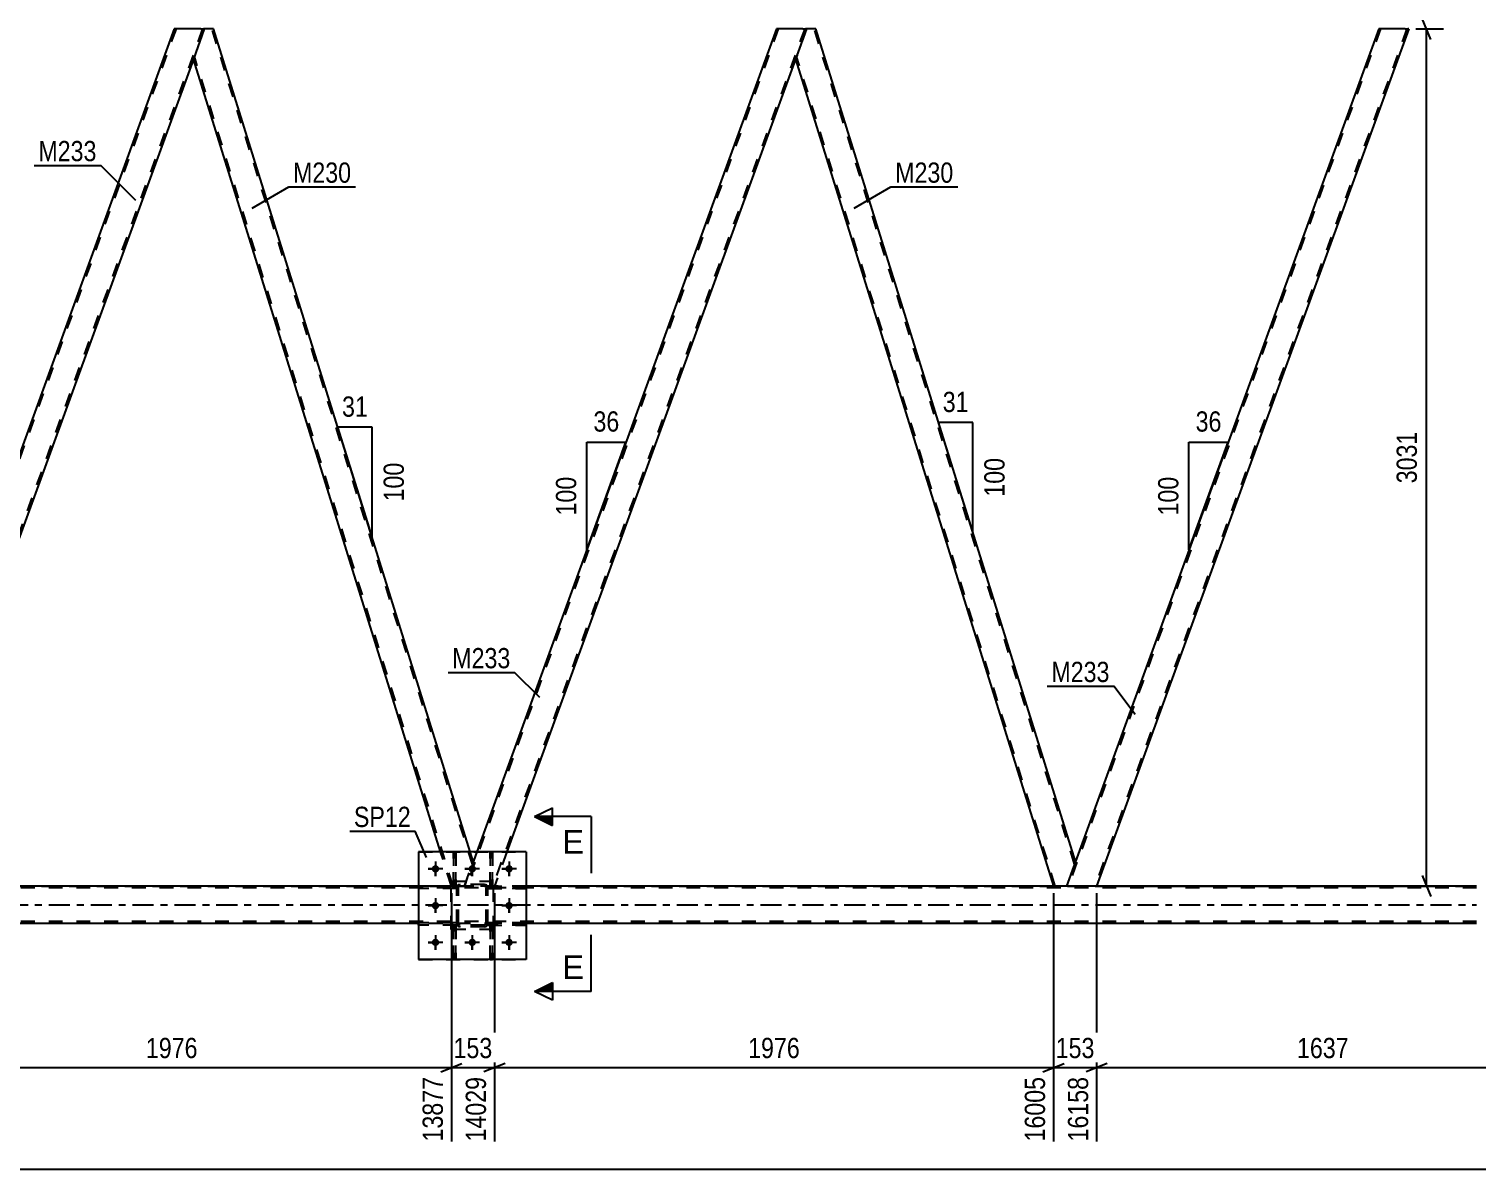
# Model space of a CAD drawing. Header units: millimetres. Extents: x 0 to 841, y 0 to 594.
# Drawn here: x 523.3 to 728, y 282 to 443.3 of the extents above; entities that cross this region are included whole.
import ezdxf

# ---------------------------------------------------------------- set-up
doc = ezdxf.new("R2010")
doc.units = ezdxf.units.MM
doc.linetypes.add('DXK_LINE_DOT2', pattern=[3.9198, 1.9599, -1.9599])
doc.linetypes.add('DXK_LINE_DOT3', pattern=[5.9187, 2.979, -0.9799, 0.9799, -0.9799])
doc.styles.add('Arial', font='ARIAL.TTF', dxfattribs={"height": 0.2})
doc.styles.add('Arial Narrow', font='ARIALN.TTF', dxfattribs={"height": 0.2})

# ---------------------------------------------------------------- blocks, each defined once
blk = doc.blocks.new('Part-404166562-4721 - 4656')
at = {"color": 7, "linetype": 'DXK_LINE_DOT2'}
for p, q in [((588.54, 311.68), (588.54, 316.51)), ((588.54, 316.51), (588.86, 316.51)), ((588.54, 315.91), (588.86, 315.91)), ((588.86, 316.51), (588.86, 311.68)), ((588.86, 311.68), (588.54, 311.68))]:
    blk.add_line(p, q, dxfattribs=at)
blk = doc.blocks.new('Part-404166562-4731 - 4656')
at = {"color": 7, "linetype": 'DXK_LINE_DOT2'}
for p, q in [((583.79, 316.84), (578.39, 316.84)), ((578.39, 316.84), (578.39, 316.52)), ((583.79, 316.52), (578.39, 316.52)), ((583.19, 316.52), (583.19, 316.84)), ((583.79, 316.52), (583.79, 316.84))]:
    blk.add_line(p, q, dxfattribs=at)
blk = doc.blocks.new('Part-404166562-4685 - 4656')
at = {"color": 7, "linetype": 'DXK_LINE_DOT2'}
for p, q in [((583.79, 321.8), (583.82, 321.98)), ((583.82, 321.98), (583.79, 321.8)), ((583.79, 316.76), (583.79, 321.8)), ((584.03, 321.8), (584.05, 321.89)), ((584.03, 316.76), (584.03, 321.8)), ((584.05, 321.89), (584.1, 321.97)), ((584.08, 322.24), (584.27, 322.28)), ((584.27, 322.28), (584.08, 322.24)), ((584.1, 321.97), (584.18, 322.02)), ((584.18, 322.02), (584.27, 322.04)), ((587.71, 322.28), (584.27, 322.28)), ((584.27, 322.04), (587.71, 322.04)), ((587.71, 322.28), (587.89, 322.24)), ((587.89, 322.24), (587.71, 322.28)), ((587.71, 322.04), (587.8, 322.02)), ((587.8, 322.02), (587.88, 321.97)), ((587.88, 321.97), (587.93, 321.89)), ((587.93, 321.89), (587.95, 321.8)), ((587.95, 316.76), (587.95, 321.8)), ((588.15, 321.98), (588.19, 321.8)), ((588.19, 321.8), (588.15, 321.98)), ((588.19, 316.76), (588.19, 321.8)), ((583.82, 316.57), (583.79, 316.76)), ((583.79, 316.76), (583.82, 316.57)), ((584.05, 316.66), (584.03, 316.76)), ((584.1, 316.59), (584.05, 316.66)), ((584.27, 316.28), (584.08, 316.31)), ((584.08, 316.31), (584.27, 316.28)), ((584.18, 316.53), (584.1, 316.59)), ((584.27, 316.52), (584.18, 316.53)), ((587.71, 316.52), (584.27, 316.52)), ((587.71, 316.28), (584.27, 316.28)), ((587.8, 316.53), (587.71, 316.52)), ((587.89, 316.31), (587.71, 316.28)), ((587.71, 316.28), (587.89, 316.31)), ((587.88, 316.59), (587.8, 316.53)), ((587.93, 316.66), (587.88, 316.59)), ((587.95, 316.76), (587.93, 316.66)), ((588.19, 316.76), (588.15, 316.57)), ((588.15, 316.57), (588.19, 316.76))]:
    blk.add_line(p, q, dxfattribs=at)
at = {"color": 7, "linetype": 'DXK_LINE_DOT3'}
blk.add_line((585.99, 319.28), (585.99, 319.28), dxfattribs=at)
at = {"color": 7, "linetype": 'DXK_LINE_DOT2'}
for centre, start, end in [((584.27, 321.8), 112.5, 157.5), ((584.27, 321.8), 112.5, 157.5), ((587.71, 321.8), 22.5, 67.5), ((587.71, 321.8), 22.5, 67.5), ((584.27, 316.76), 202.5, 247.5), ((584.27, 316.76), 202.5, 247.5), ((587.71, 316.76), 292.5, 337.5), ((587.71, 316.76), 292.5, 337.5)]:
    blk.add_arc(centre, 0.48, start, end, dxfattribs=at)
blk = doc.blocks.new('Part-404166562-4686 - 4656')
at = {"color": 7, "linetype": 'DXK_LINE_DOT2'}
for p, q in [((588.99, 322.68), (582.99, 322.68)), ((582.99, 315.88), (582.99, 322.68)), ((588.99, 315.88), (588.99, 322.68)), ((588.99, 315.88), (582.99, 315.88))]:
    blk.add_line(p, q, dxfattribs=at)
blk = doc.blocks.new('Part-404166562-4864 - 4656')
at = {"color": 7, "linetype": 'DXK_LINE_DOT2'}
for p, q in [((714.38, 443.27), (670.26, 322.05)), ((718.13, 443.27), (674.01, 322.05)), ((718.34, 443.27), (718.23, 443.27)), ((718.38, 443.27), (718.34, 443.27)), ((671.27, 325.52), (670.01, 322.05)), ((674.26, 322.05), (670.01, 322.05))]:
    blk.add_line(p, q, dxfattribs=at)
at = {"color": 2, "linetype": 'Continuous'}
for p, q in [((714.13, 443.27), (671.27, 325.52)), ((718.38, 443.27), (674.26, 322.05)), ((717.87, 443.27), (714.13, 443.27)), ((717.87, 443.27), (718.38, 443.27))]:
    blk.add_line(p, q, dxfattribs=at)
blk = doc.blocks.new('Part-404166562-4687 - 4656')
at = {"color": 7, "linetype": 'DXK_LINE_DOT2'}
for p, q in [((588.99, 322.68), (582.99, 322.68)), ((582.99, 315.88), (582.99, 322.68)), ((588.99, 315.88), (588.99, 322.68)), ((588.99, 315.88), (582.99, 315.88))]:
    blk.add_line(p, q, dxfattribs=at)
blk = doc.blocks.new('Part-404166562-4688 - 4656')
at = {"color": 7, "linetype": 'DXK_LINE_DOT2'}
for p, q in [((583.79, 321.8), (583.82, 321.98)), ((583.82, 321.98), (583.79, 321.8)), ((583.79, 316.76), (583.79, 321.8)), ((584.03, 321.8), (584.05, 321.89)), ((584.03, 316.76), (584.03, 321.8)), ((584.05, 321.89), (584.1, 321.97)), ((584.08, 322.24), (584.27, 322.28)), ((584.27, 322.28), (584.08, 322.24)), ((584.1, 321.97), (584.18, 322.02)), ((584.18, 322.02), (584.27, 322.04)), ((587.71, 322.28), (584.27, 322.28)), ((584.27, 322.04), (587.71, 322.04)), ((587.71, 322.28), (587.89, 322.24)), ((587.89, 322.24), (587.71, 322.28)), ((587.71, 322.04), (587.8, 322.02)), ((587.8, 322.02), (587.88, 321.97)), ((587.88, 321.97), (587.93, 321.89)), ((587.93, 321.89), (587.95, 321.8)), ((587.95, 316.76), (587.95, 321.8)), ((588.15, 321.98), (588.19, 321.8)), ((588.19, 321.8), (588.15, 321.98)), ((588.19, 316.76), (588.19, 321.8)), ((583.82, 316.57), (583.79, 316.76)), ((583.79, 316.76), (583.82, 316.57)), ((584.05, 316.66), (584.03, 316.76)), ((584.1, 316.59), (584.05, 316.66)), ((584.27, 316.28), (584.08, 316.31)), ((584.08, 316.31), (584.27, 316.28)), ((584.18, 316.53), (584.1, 316.59)), ((584.27, 316.52), (584.18, 316.53)), ((587.71, 316.52), (584.27, 316.52)), ((587.71, 316.28), (584.27, 316.28)), ((587.8, 316.53), (587.71, 316.52)), ((587.89, 316.31), (587.71, 316.28)), ((587.71, 316.28), (587.89, 316.31)), ((587.88, 316.59), (587.8, 316.53)), ((587.93, 316.66), (587.88, 316.59)), ((587.95, 316.76), (587.93, 316.66)), ((588.19, 316.76), (588.15, 316.57)), ((588.15, 316.57), (588.19, 316.76))]:
    blk.add_line(p, q, dxfattribs=at)
at = {"color": 7, "linetype": 'DXK_LINE_DOT3'}
blk.add_line((585.99, 319.28), (585.99, 319.28), dxfattribs=at)
at = {"color": 7, "linetype": 'DXK_LINE_DOT2'}
for centre, start, end in [((584.27, 321.8), 112.5, 157.5), ((584.27, 321.8), 112.5, 157.5), ((587.71, 321.8), 22.5, 67.5), ((587.71, 321.8), 22.5, 67.5), ((584.27, 316.76), 202.5, 247.5), ((584.27, 316.76), 202.5, 247.5), ((587.71, 316.76), 292.5, 337.5), ((587.71, 316.76), 292.5, 337.5)]:
    blk.add_arc(centre, 0.48, start, end, dxfattribs=at)
blk = doc.blocks.new('Part-404166562-4724 - 4656')
at = {"color": 7, "linetype": 'DXK_LINE_DOT2'}
for p, q in [((583.34, 311.68), (583.34, 316.51)), ((583.34, 316.51), (583.66, 316.51)), ((583.34, 315.91), (583.66, 315.91)), ((583.66, 316.51), (583.66, 311.68)), ((583.66, 311.68), (583.34, 311.68))]:
    blk.add_line(p, q, dxfattribs=at)
blk = doc.blocks.new('Part-404166562-4727 - 4656')
at = {"color": 7, "linetype": 'DXK_LINE_DOT2'}
for p, q in [((588.54, 322.03), (588.54, 326.88)), ((588.54, 326.88), (588.86, 326.88)), ((588.86, 326.88), (588.86, 322.03)), ((588.54, 322.63), (588.86, 322.63)), ((588.86, 322.03), (588.54, 322.03))]:
    blk.add_line(p, q, dxfattribs=at)
blk = doc.blocks.new('Part-404166562-4730 - 4656')
at = {"color": 7, "linetype": 'DXK_LINE_DOT2'}
for p, q in [((583.34, 322.03), (583.34, 326.88)), ((583.34, 326.88), (583.66, 326.88)), ((583.66, 326.88), (583.66, 322.03)), ((583.34, 322.63), (583.66, 322.63)), ((583.66, 322.03), (583.34, 322.03))]:
    blk.add_line(p, q, dxfattribs=at)
blk = doc.blocks.new('Bolt-404166562-4776 - 4656')
at = {"color": 1, "linetype": 'Continuous'}
for p, q in [((580.79, 325.52), (580.79, 324.82)), ((585.99, 325.52), (585.99, 324.82)), ((591.19, 325.52), (591.19, 324.82)), ((579.75, 324.48), (580.44, 324.48)), ((580.79, 323.44), (580.79, 324.13)), ((581.83, 324.48), (581.13, 324.48)), ((584.95, 324.48), (585.64, 324.48)), ((585.99, 323.44), (585.99, 324.13)), ((587.03, 324.48), (586.33, 324.48)), ((590.15, 324.48), (590.84, 324.48)), ((591.19, 323.44), (591.19, 324.13)), ((592.23, 324.48), (591.53, 324.48)), ((580.79, 320.32), (580.79, 319.62)), ((591.19, 320.32), (591.19, 319.62)), ((579.75, 319.28), (580.44, 319.28)), ((580.79, 318.24), (580.79, 318.93)), ((581.83, 319.28), (581.13, 319.28)), ((590.15, 319.28), (590.84, 319.28)), ((591.19, 318.24), (591.19, 318.93)), ((592.23, 319.28), (591.53, 319.28)), ((579.75, 314.08), (580.44, 314.08)), ((580.79, 315.12), (580.79, 314.42)), ((580.79, 313.04), (580.79, 313.73)), ((581.83, 314.08), (581.13, 314.08)), ((584.95, 314.08), (585.64, 314.08)), ((585.99, 315.12), (585.99, 314.42)), ((585.99, 313.04), (585.99, 313.73)), ((587.03, 314.08), (586.33, 314.08)), ((590.15, 314.08), (590.84, 314.08)), ((591.19, 315.12), (591.19, 314.42)), ((591.19, 313.04), (591.19, 313.73)), ((592.23, 314.08), (591.53, 314.08))]:
    blk.add_line(p, q, dxfattribs=at)
blk = doc.blocks.new('Bolt-404166562-4777 - 4656')
at = {"linetype": 'Continuous'}
for points in [[(581.31, 324.48, -1), (580.27, 324.48, -1)], [(586.51, 324.48, -1), (585.47, 324.48, -1)], [(591.71, 324.48, -1), (590.67, 324.48, -1)], [(581.31, 319.28, -1), (580.27, 319.28, -1)], [(591.71, 319.28, -1), (590.67, 319.28, -1)], [(581.31, 314.08, -1), (580.27, 314.08, -1)], [(586.51, 314.08, -1), (585.47, 314.08, -1)], [(591.71, 314.08, -1), (590.67, 314.08, -1)]]:
    blk.add_hatch(color=1, dxfattribs=at).paths.add_polyline_path(points)
at = {"color": 1, "linetype": 'Continuous'}
for p, q in [((580.79, 325.52), (580.79, 323.44)), ((585.99, 325.52), (585.99, 323.44)), ((591.19, 325.52), (591.19, 323.44)), ((581.83, 324.48), (579.75, 324.48)), ((587.03, 324.48), (584.95, 324.48)), ((592.23, 324.48), (590.15, 324.48)), ((580.79, 320.32), (580.79, 318.24)), ((591.19, 320.32), (591.19, 318.24)), ((581.83, 319.28), (579.75, 319.28)), ((592.23, 319.28), (590.15, 319.28)), ((581.83, 314.08), (579.75, 314.08)), ((580.79, 315.12), (580.79, 313.04)), ((587.03, 314.08), (584.95, 314.08)), ((585.99, 315.12), (585.99, 313.04)), ((592.23, 314.08), (590.15, 314.08)), ((591.19, 315.12), (591.19, 313.04))]:
    blk.add_line(p, q, dxfattribs=at)
blk = doc.blocks.new('Part-404166562-4791 - 4656')
at = {"color": 7, "linetype": 'DXK_LINE_DOT2'}
for p, q in [((578.39, 326.88), (593.59, 326.88)), ((578.39, 326.88), (578.39, 311.68)), ((593.59, 326.88), (593.59, 311.68)), ((578.39, 311.68), (593.59, 311.68))]:
    blk.add_line(p, q, dxfattribs=at)
blk = doc.blocks.new('Part-404166562-4796 - 4656')
at = {"color": 2, "linetype": 'Continuous'}
for p, q in [((593.59, 326.88), (578.39, 326.88)), ((578.39, 326.88), (578.39, 311.68)), ((593.59, 326.88), (593.59, 311.68)), ((593.59, 311.68), (578.39, 311.68))]:
    blk.add_line(p, q, dxfattribs=at)
blk = doc.blocks.new('Part-404166562-4797 - 4656')
at = {"color": 7, "linetype": 'DXK_LINE_DOT2'}
for p, q in [((588.19, 321.72), (588.19, 322.04)), ((588.19, 322.04), (593.59, 322.04)), ((593.59, 321.72), (588.19, 321.72)), ((588.79, 321.72), (588.79, 322.04)), ((593.59, 322.04), (593.59, 321.72))]:
    blk.add_line(p, q, dxfattribs=at)
blk = doc.blocks.new('Part-404166562-4798 - 4656')
at = {"color": 7, "linetype": 'DXK_LINE_DOT2'}
for p, q in [((588.19, 316.52), (588.19, 316.84)), ((588.19, 316.84), (593.59, 316.84)), ((593.59, 316.52), (588.19, 316.52)), ((588.79, 316.52), (588.79, 316.84)), ((593.59, 316.84), (593.59, 316.52))]:
    blk.add_line(p, q, dxfattribs=at)
blk = doc.blocks.new('Part-404166562-4912 - 4656')
at = {"color": 7, "linetype": 'DXK_LINE_DOT2'}
for p, q in [((583.79, 322.04), (578.39, 322.04)), ((578.39, 322.04), (578.39, 321.72)), ((583.79, 321.72), (578.39, 321.72)), ((583.19, 321.72), (583.19, 322.04)), ((583.79, 321.72), (583.79, 322.04))]:
    blk.add_line(p, q, dxfattribs=at)
blk = doc.blocks.new('Part-404166562-4807 - 4656')
at = {"color": 7, "linetype": 'DXK_LINE_DOT2'}
for p, q in [((583.79, 322.04), (578.39, 322.04)), ((578.39, 321.72), (578.39, 322.04)), ((583.79, 321.72), (578.39, 321.72)), ((583.19, 321.72), (583.19, 322.04)), ((583.79, 322.04), (583.79, 321.72))]:
    blk.add_line(p, q, dxfattribs=at)
blk = doc.blocks.new('Part-404166562-4808 - 4656')
at = {"color": 7, "linetype": 'DXK_LINE_DOT2'}
for p, q in [((583.79, 316.84), (578.39, 316.84)), ((578.39, 316.52), (578.39, 316.84)), ((583.79, 316.52), (578.39, 316.52)), ((583.19, 316.52), (583.19, 316.84)), ((583.79, 316.84), (583.79, 316.52))]:
    blk.add_line(p, q, dxfattribs=at)
blk = doc.blocks.new('Part-404166562-4811 - 4656')
at = {"color": 2, "linetype": 'Continuous'}
blk.add_line((583.66, 326.88), (583.34, 326.88), dxfattribs=at)
at = {"color": 7, "linetype": 'DXK_LINE_DOT2'}
for p, q in [((583.34, 326.88), (583.34, 322.03)), ((583.66, 322.03), (583.66, 326.88)), ((583.34, 322.63), (583.66, 322.63)), ((583.34, 322.03), (583.66, 322.03))]:
    blk.add_line(p, q, dxfattribs=at)
blk = doc.blocks.new('Part-404166562-4814 - 4656')
at = {"color": 2, "linetype": 'Continuous'}
blk.add_line((588.86, 326.88), (588.54, 326.88), dxfattribs=at)
at = {"color": 7, "linetype": 'DXK_LINE_DOT2'}
for p, q in [((588.54, 326.88), (588.54, 322.03)), ((588.86, 322.03), (588.86, 326.88)), ((588.54, 322.63), (588.86, 322.63)), ((588.54, 322.03), (588.86, 322.03))]:
    blk.add_line(p, q, dxfattribs=at)
blk = doc.blocks.new('Part-404166562-4817 - 4656')
at = {"color": 7, "linetype": 'DXK_LINE_DOT2'}
for p, q in [((583.66, 316.51), (583.34, 316.51)), ((583.34, 316.51), (583.34, 311.68)), ((583.34, 315.91), (583.66, 315.91)), ((583.66, 311.68), (583.66, 316.51)), ((583.34, 311.68), (583.66, 311.68))]:
    blk.add_line(p, q, dxfattribs=at)
blk = doc.blocks.new('Part-404166562-4827 - 4656')
at = {"color": 7, "linetype": 'DXK_LINE_DOT2'}
for p, q in [((727.98, 321.81), (64.47, 321.81)), ((152.71, 322.05), (727.98, 322.05)), ((593.59, 322.05), (578.39, 322.05)), ((727.98, 317.01), (64.47, 317.01)), ((593.59, 316.77), (578.39, 316.77))]:
    blk.add_line(p, q, dxfattribs=at)
at = {"color": 2, "linetype": 'Continuous'}
for p, q in [((578.39, 322.05), (338.17, 322.05)), ((727.98, 322.05), (593.59, 322.05)), ((578.39, 316.77), (338.17, 316.77)), ((727.98, 316.77), (593.59, 316.77))]:
    blk.add_line(p, q, dxfattribs=at)
at = {"color": 7, "linetype": 'DXK_LINE_DOT3'}
blk.add_line((64.47, 319.41), (727.98, 319.41), dxfattribs=at)
blk = doc.blocks.new('Part-404166562-4869 - 4656')
at = {"color": 2, "linetype": 'Continuous'}
for p, q in [((633.25, 443.27), (631.7, 439.02)), ((634.57, 443.27), (633.25, 443.27)), ((671.27, 325.52), (634.57, 443.27)), ((631.7, 439.02), (668.16, 322.05)), ((671.27, 325.52), (671, 324.78)), ((671, 324.78), (670.01, 322.05))]:
    blk.add_line(p, q, dxfattribs=at)
at = {"color": 7, "linetype": 'DXK_LINE_DOT2'}
for p, q in [((671.13, 325.15), (634.32, 443.27)), ((668.41, 322.05), (631.84, 439.39)), ((671.25, 325.47), (671, 324.78)), ((670.01, 322.05), (668.16, 322.05))]:
    blk.add_line(p, q, dxfattribs=at)
blk = doc.blocks.new('Part-404166562-4874 - 4656')
at = {"color": 7, "linetype": 'DXK_LINE_DOT2'}
for p, q in [((629.25, 443.27), (585.13, 322.05)), ((632.99, 443.27), (588.87, 322.05)), ((633.25, 443.27), (631.7, 439.02)), ((633.21, 443.27), (633.1, 443.27)), ((633.25, 443.27), (633.21, 443.27)), ((586.63, 326.88), (584.87, 322.05)), ((590.88, 326.88), (589.13, 322.05)), ((589.13, 322.05), (584.87, 322.05))]:
    blk.add_line(p, q, dxfattribs=at)
at = {"color": 2, "linetype": 'Continuous'}
for p, q in [((628.99, 443.27), (586.63, 326.88)), ((632.74, 443.27), (628.99, 443.27)), ((632.74, 443.27), (633.25, 443.27)), ((631.7, 439.02), (590.88, 326.88))]:
    blk.add_line(p, q, dxfattribs=at)
blk = doc.blocks.new('Part-404166562-4909 - 4656')
at = {"color": 7, "linetype": 'DXK_LINE_DOT2'}
for p, q in [((588.86, 316.51), (588.54, 316.51)), ((588.54, 316.51), (588.54, 311.68)), ((588.54, 315.91), (588.86, 315.91)), ((588.86, 311.68), (588.86, 316.51)), ((588.54, 311.68), (588.86, 311.68))]:
    blk.add_line(p, q, dxfattribs=at)
blk = doc.blocks.new('Part-404166562-4910 - 4656')
at = {"color": 7, "linetype": 'DXK_LINE_DOT2'}
for p, q in [((593.59, 322.04), (588.19, 322.04)), ((588.19, 322.04), (588.19, 321.72)), ((588.19, 321.72), (593.59, 321.72)), ((588.79, 321.72), (588.79, 322.04)), ((593.59, 321.72), (593.59, 322.04))]:
    blk.add_line(p, q, dxfattribs=at)
blk = doc.blocks.new('Part-404166562-4911 - 4656')
at = {"color": 7, "linetype": 'DXK_LINE_DOT2'}
for p, q in [((593.59, 316.84), (588.19, 316.84)), ((588.19, 316.84), (588.19, 316.52)), ((588.19, 316.52), (593.59, 316.52)), ((588.79, 316.52), (588.79, 316.84)), ((593.59, 316.52), (593.59, 316.84))]:
    blk.add_line(p, q, dxfattribs=at)
blk = doc.blocks.new('Part-404166562-4921 - 4656')
at = {"color": 2, "linetype": 'Continuous'}
for p, q in [((548.11, 443.27), (546.57, 439.02)), ((549.43, 443.27), (548.11, 443.27)), ((585.71, 326.88), (549.43, 443.27)), ((581.52, 326.88), (546.57, 439.02))]:
    blk.add_line(p, q, dxfattribs=at)
at = {"color": 7, "linetype": 'DXK_LINE_DOT2'}
for p, q in [((586, 325.15), (549.18, 443.27)), ((583.28, 322.05), (546.7, 439.39)), ((583.03, 322.05), (581.52, 326.88)), ((584.87, 322.05), (586.13, 325.52)), ((586.13, 325.52), (585.71, 326.88)), ((583.03, 322.05), (584.87, 322.05))]:
    blk.add_line(p, q, dxfattribs=at)
blk = doc.blocks.new('Part-404166562-4926 - 4656')
at = {"color": 7, "linetype": 'DXK_LINE_DOT2'}
for p, q in [((544.11, 443.27), (499.99, 322.05)), ((547.86, 443.27), (503.74, 322.05)), ((548.11, 443.27), (546.57, 439.02)), ((548.08, 443.27), (547.97, 443.27)), ((548.11, 443.27), (548.08, 443.27)), ((501, 325.52), (499.74, 322.05)), ((503.99, 322.05), (499.74, 322.05))]:
    blk.add_line(p, q, dxfattribs=at)
at = {"color": 2, "linetype": 'Continuous'}
for p, q in [((543.86, 443.27), (501, 325.52)), ((547.6, 443.27), (543.86, 443.27)), ((547.6, 443.27), (548.11, 443.27)), ((546.57, 439.02), (503.99, 322.05))]:
    blk.add_line(p, q, dxfattribs=at)
blk = doc.blocks.new('AngleDimension-404166562-34461 - 4656')
at = {"color": 7, "linetype": 'Continuous'}
for p, q in [((687.31, 384.82), (692.85, 384.82)), ((687.31, 369.6), (692.85, 384.82)), ((687.31, 369.6), (687.31, 384.82)), ((692.34, 383.4), (692.85, 384.82))]:
    blk.add_line(p, q, dxfattribs=at)
at = {"color": 0}
for points in [[(692.51, 385.72), (692.51, 389.92), (687.65, 389.92), (687.65, 385.72)], [(686.41, 380.55), (682.21, 380.55), (682.21, 373.86), (686.41, 373.86)]]:
    blk.add_wipeout(points, dxfattribs=at)
at = {"color": 3, "style": 'Arial Narrow'}
blk.add_text('36', height=2.863, dxfattribs=at).set_placement((688.25, 386.32))
blk.add_text('100', height=2.863, rotation=90.0002, dxfattribs=at).set_placement((685.81, 374.46))
blk = doc.blocks.new('AngleDimension-404166562-34534 - 4656')
at = {"color": 7, "linetype": 'Continuous'}
for p, q in [((571.44, 372.68), (567, 386.93)), ((571.82, 386.93), (567, 386.93)), ((571.82, 371.46), (567, 386.93)), ((571.82, 371.46), (571.82, 386.93))]:
    blk.add_line(p, q, dxfattribs=at)
at = {"color": 0}
for points in [[(571.83, 387.83), (571.83, 392.03), (566.98, 392.03), (566.98, 387.83)], [(576.92, 382.54), (572.72, 382.54), (572.72, 375.85), (576.92, 375.85)]]:
    blk.add_wipeout(points, dxfattribs=at)
at = {"color": 3, "style": 'Arial Narrow'}
blk.add_text('31', height=2.863, dxfattribs=at).set_placement((567.58, 388.43))
blk.add_text('100', height=2.863, rotation=90.0002, dxfattribs=at).set_placement((576.32, 376.45))
blk = doc.blocks.new('StraightDimension-404166562-5814 - 4656')
at = {"color": 7, "linetype": 'Continuous'}
blk.add_line((53.61, 282.02), (784.42, 282.02), dxfattribs=at)
blk = doc.blocks.new('StraightDimension-404166562-5001 - 4656')
at = {"color": 7, "linetype": 'Continuous'}
for p, q in [((721.48, 441.77), (720.28, 444.77)), ((719.38, 443.27), (723.28, 443.27)), ((720.88, 322.05), (720.88, 443.27)), ((720.28, 323.55), (721.48, 320.55)), ((675.26, 322.05), (723.28, 322.05))]:
    blk.add_line(p, q, dxfattribs=at)
at = {"color": 0}
blk.add_wipeout([(720.13, 386.92), (715.93, 386.92), (715.93, 378.41), (720.13, 378.41)], dxfattribs=at)
at = {"color": 3, "style": 'Arial Narrow'}
blk.add_text('3031', height=2.863, rotation=90.0002, dxfattribs=at).set_placement((719.53, 379.01))
blk = doc.blocks.new('AngleDimension-404166562-5993 - 4656')
at = {"color": 7, "linetype": 'Continuous'}
for p, q in [((653.59, 382.25), (651.92, 387.59)), ((656.74, 387.59), (651.92, 387.59)), ((656.74, 372.13), (651.92, 387.59)), ((656.74, 372.13), (656.74, 387.59))]:
    blk.add_line(p, q, dxfattribs=at)
at = {"color": 0}
for points in [[(656.76, 388.49), (656.76, 392.69), (651.9, 392.69), (651.9, 388.49)], [(661.84, 383.2), (657.64, 383.2), (657.64, 376.52), (661.84, 376.52)]]:
    blk.add_wipeout(points, dxfattribs=at)
at = {"color": 3, "style": 'Arial Narrow'}
blk.add_text('31', height=2.863, dxfattribs=at).set_placement((652.5, 389.09))
blk.add_text('100', height=2.863, rotation=90.0002, dxfattribs=at).set_placement((661.24, 377.12))
blk = doc.blocks.new('StraightDimension-404166562-30968 - 4656')
at = {"color": 7, "linetype": 'Continuous'}
for p, q in [((674.26, 321.05), (674.26, 285.92)), ((738.2, 315.77), (738.2, 285.92)), ((675.76, 296.96), (672.76, 295.76)), ((736.7, 295.76), (739.7, 296.96)), ((674.26, 296.36), (738.2, 296.36))]:
    blk.add_line(p, q, dxfattribs=at)
at = {"color": 0}
blk.add_wipeout([(710.49, 297.11), (710.49, 301.31), (701.98, 301.31), (701.98, 297.11)], dxfattribs=at)
at = {"color": 0, "linetype": 'Continuous'}
blk.add_wipeout([(737.6, 295.66), (733.4, 295.66), (733.4, 285.32), (737.6, 285.32)], dxfattribs=at)
at = {"color": 3, "style": 'Arial Narrow'}
blk.add_text('1637', height=2.863, dxfattribs=at).set_placement((702.58, 297.71))
at = {"color": 3, "linetype": 'Continuous', "style": 'Arial Narrow'}
blk.add_text('17794', height=2.863, rotation=90.0002, dxfattribs=at).set_placement((737, 285.92))
blk = doc.blocks.new('StraightDimension-404166562-30969 - 4656')
at = {"color": 7, "linetype": 'Continuous'}
for p, q in [((668.16, 321.05), (668.16, 285.92)), ((674.26, 321.05), (674.26, 285.92)), ((666.66, 295.76), (669.66, 296.96)), ((675.76, 296.96), (672.76, 295.76)), ((668.16, 296.36), (674.26, 296.36))]:
    blk.add_line(p, q, dxfattribs=at)
at = {"color": 0}
blk.add_wipeout([(674.55, 297.11), (674.55, 301.31), (667.87, 301.31), (667.87, 297.11)], dxfattribs=at)
at = {"color": 0, "linetype": 'Continuous'}
blk.add_wipeout([(673.66, 295.66), (669.46, 295.66), (669.46, 285.32), (673.66, 285.32)], dxfattribs=at)
at = {"color": 3, "style": 'Arial Narrow'}
blk.add_text('153', height=2.863, dxfattribs=at).set_placement((668.47, 297.71))
at = {"color": 3, "linetype": 'Continuous', "style": 'Arial Narrow'}
blk.add_text('16158', height=2.863, rotation=90.0002, dxfattribs=at).set_placement((673.06, 285.92))
blk = doc.blocks.new('StraightDimension-404166562-30970 - 4656')
at = {"color": 7, "linetype": 'Continuous'}
for p, q in [((589.13, 321.05), (589.13, 285.92)), ((668.16, 321.05), (668.16, 285.92)), ((590.63, 296.96), (587.63, 295.76)), ((666.66, 295.76), (669.66, 296.96)), ((589.13, 296.36), (668.16, 296.36))]:
    blk.add_line(p, q, dxfattribs=at)
at = {"color": 0}
blk.add_wipeout([(632.9, 297.11), (632.9, 301.31), (624.39, 301.31), (624.39, 297.11)], dxfattribs=at)
at = {"color": 0, "linetype": 'Continuous'}
blk.add_wipeout([(667.56, 295.66), (663.36, 295.66), (663.36, 285.32), (667.56, 285.32)], dxfattribs=at)
at = {"color": 3, "style": 'Arial Narrow'}
blk.add_text('1976', height=2.863, dxfattribs=at).set_placement((624.99, 297.71))
at = {"color": 3, "linetype": 'Continuous', "style": 'Arial Narrow'}
blk.add_text('16005', height=2.863, rotation=90.0002, dxfattribs=at).set_placement((666.96, 285.92))
blk = doc.blocks.new('StraightDimension-404166562-30971 - 4656')
at = {"color": 7, "linetype": 'Continuous'}
for p, q in [((583.03, 321.05), (583.03, 285.92)), ((589.13, 321.05), (589.13, 285.92)), ((581.53, 295.76), (584.53, 296.96)), ((590.63, 296.96), (587.63, 295.76)), ((583.03, 296.36), (589.13, 296.36))]:
    blk.add_line(p, q, dxfattribs=at)
at = {"color": 0}
blk.add_wipeout([(589.42, 297.11), (589.42, 301.31), (582.74, 301.31), (582.74, 297.11)], dxfattribs=at)
at = {"color": 0, "linetype": 'Continuous'}
blk.add_wipeout([(588.53, 295.66), (584.33, 295.66), (584.33, 285.32), (588.53, 285.32)], dxfattribs=at)
at = {"color": 3, "style": 'Arial Narrow'}
blk.add_text('153', height=2.863, dxfattribs=at).set_placement((583.34, 297.71))
at = {"color": 3, "linetype": 'Continuous', "style": 'Arial Narrow'}
blk.add_text('14029', height=2.863, rotation=90.0002, dxfattribs=at).set_placement((587.93, 285.92))
blk = doc.blocks.new('StraightDimension-404166562-30972 - 4656')
at = {"color": 7, "linetype": 'Continuous'}
for p, q in [((503.99, 321.05), (503.99, 285.92)), ((583.03, 321.05), (583.03, 285.92)), ((505.49, 296.96), (502.49, 295.76)), ((581.53, 295.76), (584.53, 296.96)), ((503.99, 296.36), (583.03, 296.36))]:
    blk.add_line(p, q, dxfattribs=at)
at = {"color": 0}
blk.add_wipeout([(547.77, 297.11), (547.77, 301.31), (539.25, 301.31), (539.25, 297.11)], dxfattribs=at)
at = {"color": 0, "linetype": 'Continuous'}
blk.add_wipeout([(582.43, 295.66), (578.23, 295.66), (578.23, 285.32), (582.43, 285.32)], dxfattribs=at)
at = {"color": 3, "style": 'Arial Narrow'}
blk.add_text('1976', height=2.863, dxfattribs=at).set_placement((539.85, 297.71))
at = {"color": 3, "linetype": 'Continuous', "style": 'Arial Narrow'}
blk.add_text('13877', height=2.863, rotation=90.0002, dxfattribs=at).set_placement((581.83, 285.92))
blk = doc.blocks.new('AngleDimension-404166562-34447 - 4656')
at = {"color": 7, "linetype": 'Continuous'}
for p, q in [((602.18, 384.82), (607.72, 384.82)), ((602.18, 369.6), (607.72, 384.82)), ((602.18, 369.6), (602.18, 384.82)), ((607.2, 383.4), (607.72, 384.82))]:
    blk.add_line(p, q, dxfattribs=at)
at = {"color": 0}
for points in [[(607.37, 385.72), (607.37, 389.92), (602.52, 389.92), (602.52, 385.72)], [(601.28, 380.55), (597.08, 380.55), (597.08, 373.86), (601.28, 373.86)]]:
    blk.add_wipeout(points, dxfattribs=at)
at = {"color": 3, "style": 'Arial Narrow'}
blk.add_text('36', height=2.863, dxfattribs=at).set_placement((603.12, 386.32))
blk.add_text('100', height=2.863, rotation=90.0002, dxfattribs=at).set_placement((600.68, 374.46))
blk = doc.blocks.new('Mark-404166562-53071 - 4656')
at = {"color": 0}
blk.add_wipeout([(591.38, 352.85), (591.38, 355.85), (583.16, 355.85), (583.16, 352.85)], dxfattribs=at)
blk.add_wipeout([(591.38, 352.85), (591.38, 355.85), (583.16, 355.85), (583.16, 352.85)], dxfattribs=at)
at = {"color": 30, "linetype": 'Continuous'}
for p in [(582.56, 352.25), (595.52, 348.71)]:
    blk.add_line(p, (591.98, 352.25), dxfattribs=at)
at = {"color": 3, "style": 'Arial Narrow'}
blk.add_text('M233', height=2.863, dxfattribs=at).set_placement((583.16, 352.85))
blk = doc.blocks.new('Mark-404166562-53083 - 4656')
at = {"color": 0}
blk.add_wipeout([(568.87, 421.52), (568.87, 424.52), (560.65, 424.52), (560.65, 421.52)], dxfattribs=at)
blk.add_wipeout([(568.87, 421.52), (568.87, 424.52), (560.65, 424.52), (560.65, 421.52)], dxfattribs=at)
at = {"color": 30, "linetype": 'Continuous'}
for p, q in [((554.85, 417.92), (560.05, 420.92)), ((560.05, 420.92), (569.47, 420.92))]:
    blk.add_line(p, q, dxfattribs=at)
at = {"color": 3, "style": 'Arial Narrow'}
blk.add_text('M230', height=2.863, dxfattribs=at).set_placement((560.65, 421.52))
blk = doc.blocks.new('Mark-404166562-4792 - 4656')
at = {"color": 0}
blk.add_wipeout([(577.3, 330.4), (577.3, 333.4), (569.26, 333.4), (569.26, 330.4)], dxfattribs=at)
blk.add_wipeout([(577.3, 330.4), (577.3, 333.4), (569.26, 333.4), (569.26, 330.4)], dxfattribs=at)
at = {"color": 30, "linetype": 'Continuous'}
for p in [(568.66, 329.8), (579.54, 326.08)]:
    blk.add_line(p, (577.9, 329.8), dxfattribs=at)
at = {"color": 3, "style": 'Arial Narrow'}
blk.add_text('SP12', height=2.863, dxfattribs=at).set_placement((569.26, 330.4))
blk = doc.blocks.new('Mark-404166562-53065 - 4656')
at = {"color": 0}
blk.add_wipeout([(676.08, 350.9), (676.08, 353.9), (667.86, 353.9), (667.86, 350.9)], dxfattribs=at)
blk.add_wipeout([(676.08, 350.9), (676.08, 353.9), (667.86, 353.9), (667.86, 350.9)], dxfattribs=at)
at = {"color": 30, "linetype": 'Continuous'}
for p in [(667.26, 350.3), (679.69, 346.31)]:
    blk.add_line(p, (676.68, 350.3), dxfattribs=at)
at = {"color": 3, "style": 'Arial Narrow'}
blk.add_text('M233', height=2.863, dxfattribs=at).set_placement((667.86, 350.9))
blk = doc.blocks.new('Mark-404166562-53086 - 4656')
at = {"color": 0}
blk.add_wipeout([(532.88, 424.57), (532.88, 427.57), (524.65, 427.57), (524.65, 424.57)], dxfattribs=at)
blk.add_wipeout([(532.88, 424.57), (532.88, 427.57), (524.65, 427.57), (524.65, 424.57)], dxfattribs=at)
at = {"color": 30, "linetype": 'Continuous'}
for p in [(524.05, 423.97), (538.43, 419.02)]:
    blk.add_line(p, (533.48, 423.97), dxfattribs=at)
at = {"color": 3, "style": 'Arial Narrow'}
blk.add_text('M233', height=2.863, dxfattribs=at).set_placement((524.65, 424.57))
blk = doc.blocks.new('SectionMark-404166562-6020 - 4656')
at = {"linetype": 'Continuous'}
for points in [[(597.31, 331.88), (597.31, 330.63), (594.81, 331.88)], [(597.31, 308.39), (597.31, 307.14), (594.81, 307.14)]]:
    blk.add_hatch(color=6, dxfattribs=at).paths.add_polyline_path(points)
at = {"color": 6, "linetype": 'Continuous'}
for p, q in [((594.81, 331.88), (597.31, 333.13)), ((602.81, 331.88), (594.81, 331.88)), ((594.81, 331.88), (597.31, 330.63)), ((597.31, 330.63), (597.31, 333.13)), ((594.81, 307.14), (597.31, 308.39)), ((602.81, 307.14), (594.81, 307.14)), ((597.31, 305.89), (594.81, 307.14)), ((597.31, 308.39), (597.31, 305.89))]:
    blk.add_line(p, q, dxfattribs=at)
at = {"color": 0, "linetype": 'Continuous'}
for points in [[(601.81, 326.63), (601.81, 330.13), (598.7, 330.13), (598.7, 326.63)], [(601.81, 308.89), (601.81, 312.39), (598.7, 312.39), (598.7, 308.89)]]:
    blk.add_wipeout(points, dxfattribs=at)
at = {"color": 6, "linetype": 'Continuous'}
for p, q in [((602.81, 331.88), (602.81, 323.88)), ((602.81, 307.14), (602.81, 315.14))]:
    blk.add_line(p, q, dxfattribs=at)
at = {"color": 3, "linetype": 'Continuous', "style": 'Arial'}
for p in [(598.7, 326.63), (598.7, 308.89)]:
    blk.add_text('E', height=3.34, dxfattribs=at).set_placement(p)
blk = doc.blocks.new('Mark-404166562-53068 - 4656')
at = {"color": 0}
blk.add_wipeout([(654.01, 421.52), (654.01, 424.52), (645.78, 424.52), (645.78, 421.52)], dxfattribs=at)
blk.add_wipeout([(654.01, 421.52), (654.01, 424.52), (645.78, 424.52), (645.78, 421.52)], dxfattribs=at)
at = {"color": 30, "linetype": 'Continuous'}
for p, q in [((639.99, 417.92), (645.18, 420.92)), ((645.18, 420.92), (654.61, 420.92))]:
    blk.add_line(p, q, dxfattribs=at)
at = {"color": 3, "style": 'Arial Narrow'}
blk.add_text('M230', height=2.863, dxfattribs=at).set_placement((645.78, 421.52))

msp = doc.modelspace()

# ---------------------------------------------------------------- block references
for name in ['Part-404166562-4926 - 4656', 'Part-404166562-4921 - 4656', 'Part-404166562-4874 - 4656', 'Part-404166562-4869 - 4656', 'Part-404166562-4864 - 4656', 'Part-404166562-4791 - 4656', 'Part-404166562-4796 - 4656', 'Bolt-404166562-4776 - 4656', 'Bolt-404166562-4777 - 4656', 'Part-404166562-4730 - 4656', 'Part-404166562-4811 - 4656', 'Part-404166562-4727 - 4656', 'Part-404166562-4814 - 4656', 'Part-404166562-4827 - 4656', 'Part-404166562-4912 - 4656', 'Part-404166562-4807 - 4656', 'Part-404166562-4686 - 4656', 'Part-404166562-4687 - 4656', 'Part-404166562-4685 - 4656', 'Part-404166562-4688 - 4656', 'Part-404166562-4797 - 4656', 'Part-404166562-4910 - 4656', 'Part-404166562-4731 - 4656', 'Part-404166562-4808 - 4656', 'Part-404166562-4724 - 4656', 'Part-404166562-4817 - 4656', 'Part-404166562-4798 - 4656', 'Part-404166562-4911 - 4656', 'Part-404166562-4721 - 4656', 'Part-404166562-4909 - 4656']:
    msp.add_blockref(name, (0, 0))

# ---------------------------------------------------------------- next in the draw order: block references
for name in ['AngleDimension-404166562-34534 - 4656', 'AngleDimension-404166562-34461 - 4656']:
    msp.add_blockref(name, (0, 0))

# ---------------------------------------------------------------- next in the draw order: block references
msp.add_blockref('StraightDimension-404166562-5814 - 4656', (0, 0))

# ---------------------------------------------------------------- next in the draw order: block references
for name in ['StraightDimension-404166562-5001 - 4656', 'Mark-404166562-53086 - 4656', 'Mark-404166562-53083 - 4656', 'Mark-404166562-53068 - 4656', 'AngleDimension-404166562-5993 - 4656', 'AngleDimension-404166562-34447 - 4656', 'Mark-404166562-53071 - 4656', 'Mark-404166562-4792 - 4656']:
    msp.add_blockref(name, (0, 0))

# ---------------------------------------------------------------- next in the draw order: block references
for name in ['Mark-404166562-53065 - 4656', 'StraightDimension-404166562-30968 - 4656']:
    msp.add_blockref(name, (0, 0))

# ---------------------------------------------------------------- next in the draw order: block references
msp.add_blockref('StraightDimension-404166562-30969 - 4656', (0, 0))

# ---------------------------------------------------------------- next in the draw order: block references
msp.add_blockref('StraightDimension-404166562-30970 - 4656', (0, 0))

# ---------------------------------------------------------------- next in the draw order: block references
for name in ['SectionMark-404166562-6020 - 4656', 'StraightDimension-404166562-30971 - 4656']:
    msp.add_blockref(name, (0, 0))

# ---------------------------------------------------------------- next in the draw order: block references
msp.add_blockref('StraightDimension-404166562-30972 - 4656', (0, 0))

doc.saveas('drawing.dxf')
